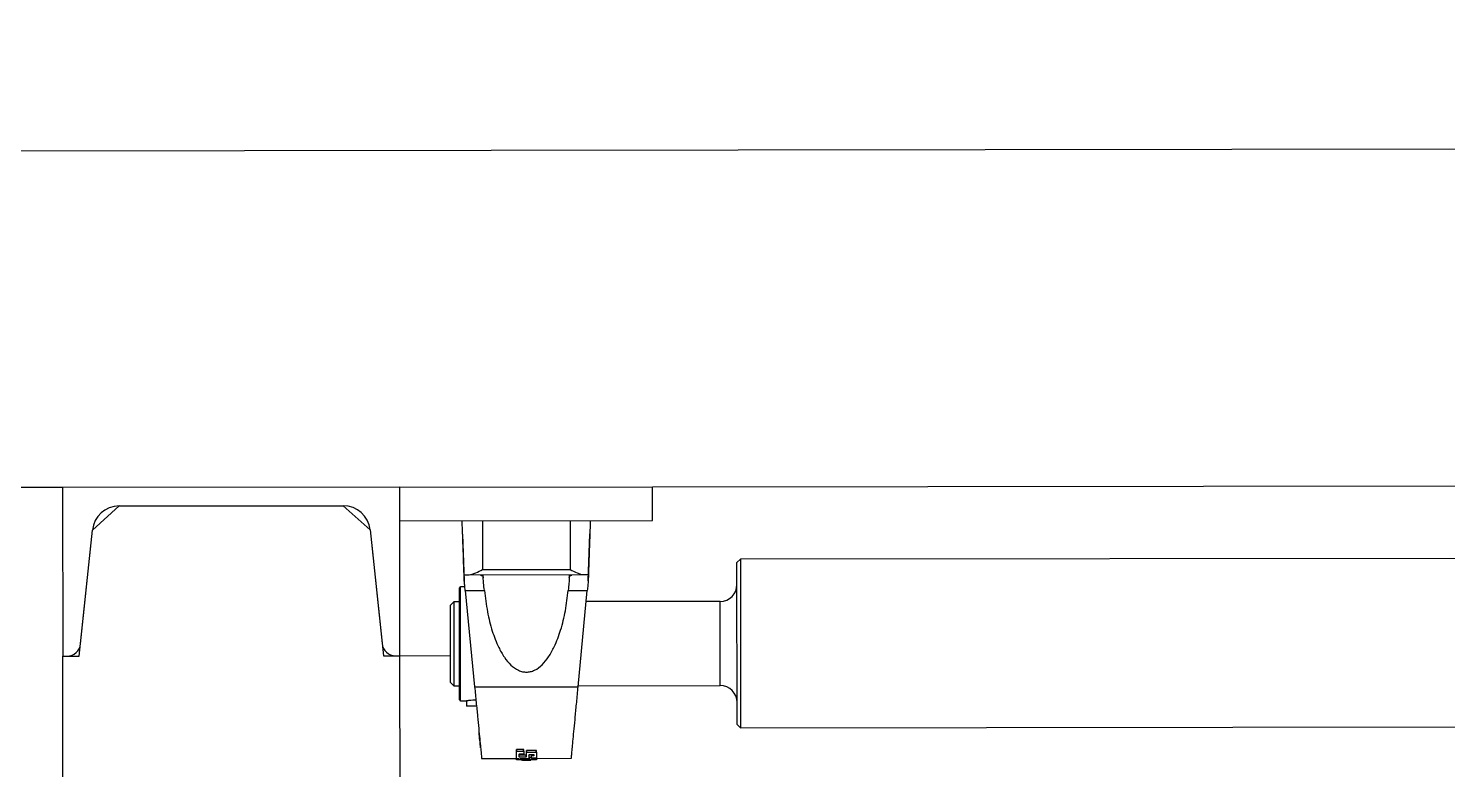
# Model space of a CAD drawing. Header units: feet. Extents: x -99009 to 3252343, y -11094690 to 9035152.
# Drawn here: x 2514969.4 to 2515390.3, y -1991124.1 to -1990904.2 of the extents above; entities that cross this region are included whole.
import ezdxf

# ---------------------------------------------------------------- set-up
doc = ezdxf.new("R2010")
doc.units = ezdxf.units.FT
for name, color, linetype in [('1', 1, 'Continuous'), ('JOB', 4, 'Continuous'), ('K-LINE', 7, 'Continuous')]:
    doc.layers.add(name, color=color, linetype=linetype)

# ---------------------------------------------------------------- blocks, each defined once
blk = doc.blocks.new('furnace')
at = {"layer": 'K-LINE', "color": 7, "linetype": 'Continuous', "lineweight": 25}
for p, q in [((120200.71, 48829.19), (120200.71, 49729.19)), ((120222.21, 49703.19), (120222.21, 48855.19)), ((120272.21, 48855.19), (120272.21, 49703.19)), ((120222.21, 48855.19), (120223.21, 48854.19)), ((120222.21, 48855.19), (120272.21, 48855.19)), ((120271.21, 48854.19), (120223.21, 48854.19)), ((120271.21, 48854.19), (120272.21, 48855.19)), ((120234.71, 48849.19), (120234.71, 48809.48)), ((120259.71, 48849.19), (120234.71, 48849.19)), ((120259.71, 48807.07), (120259.71, 48849.19)), ((120210.71, 48829.19), (120200.71, 48829.19)), ((120200.71, 48754.19), (120200.71, 48829.19)), ((120210.71, 48754.19), (120210.71, 48829.19)), ((120228.55, 48810.07), (120214.65, 48810.56)), ((120226.71, 48808.66), (120226.71, 48810.14)), ((120226.71, 48774.73), (120226.71, 48808.66)), ((120231.4, 48804.12), (120231.4, 48809.8)), ((120259.97, 48807.05), (120231.4, 48809.8)), ((120259.97, 48776.34), (120259.97, 48807.05)), ((120210.71, 48804.69), (120225.21, 48804.69)), ((120225.21, 48778.69), (120225.21, 48804.69)), ((120226.84, 48805.25), (120226.71, 48805.25)), ((120226.71, 48804.46), (120227.68, 48804.46)), ((120281.21, 48794.69), (120281.21, 48805)), ((120278.87, 48794.6), (120278.87, 48791.79)), ((120279.41, 48794.6), (120278.87, 48794.6)), ((120279.45, 48794.69), (120278.91, 48794.69)), ((120279.41, 48791.79), (120279.41, 48794.6)), ((120279.45, 48794.69), (120281.1, 48794.69)), ((120280.19, 48793.85), (120280.19, 48792.54)), ((120280.41, 48793.85), (120280.19, 48793.85)), ((120280.38, 48793.94), (120280.22, 48793.94)), ((120280.41, 48793.29), (120280.41, 48793.85)), ((120281.47, 48794.69), (120281.1, 48794.69)), ((120281.11, 48794.6), (120281.11, 48793.29)), ((120281.43, 48794.38), (120281.11, 48794.38)), ((120281.43, 48792.63), (120281.43, 48794.38)), ((120281.47, 48794.69), (120281.68, 48794.69)), ((120281.69, 48794.38), (120281.69, 48792.17)), ((120278.57, 48790.85), (120278.57, 48788.79)), ((120279.11, 48790.85), (120278.57, 48790.85)), ((120279.15, 48790.95), (120278.61, 48790.95)), ((120279.41, 48791.79), (120278.87, 48791.79)), ((120279.45, 48791.69), (120278.91, 48791.69)), ((120279.11, 48788.79), (120279.11, 48790.85)), ((120279.15, 48790.95), (120279.92, 48790.95)), ((120280.77, 48791.69), (120279.45, 48791.69)), ((120279.95, 48790.85), (120279.95, 48789.54)), ((120279.98, 48789.45), (120280.77, 48789.45)), ((120280.41, 48793.29), (120280.19, 48793.29)), ((120280.44, 48793.19), (120280.19, 48793.19)), ((120280.22, 48792.44), (120281.29, 48792.44)), ((120280.28, 48791.6), (120280.28, 48789.54)), ((120280.8, 48791.6), (120280.28, 48791.6)), ((120280.8, 48789.54), (120280.28, 48789.54)), ((120281.1, 48793.19), (120280.44, 48793.19)), ((120280.8, 48789.54), (120280.8, 48791.6)), ((120280.92, 48793.19), (120280.92, 48792.63)), ((120281.43, 48792.63), (120280.92, 48792.63)), ((120281.45, 48792.44), (120281.29, 48792.44)), ((120281.31, 48792.35), (120281.31, 48789.79)), ((120281.45, 48790.95), (120281.31, 48790.95)), ((120281.43, 48790.76), (120281.31, 48790.76)), ((120281.31, 48789.79), (120281.43, 48789.79)), ((120281.43, 48789.54), (120281.31, 48789.54)), ((120281.31, 48789.54), (120281.31, 48788.79)), ((120281.43, 48789.79), (120281.43, 48790.76)), ((120281.43, 48789), (120281.43, 48789.54)), ((120281.48, 48792.44), (120281.45, 48792.44)), ((120281.45, 48790.95), (120281.48, 48790.95)), ((120281.48, 48790.95), (120281.48, 48792.44)), ((120281.7, 48792.04), (120281.69, 48793.02)), ((120281.69, 48790.07), (120281.7, 48791.23)), ((120281.69, 48791.01), (120281.69, 48789)), ((120281.71, 48790.47), (120281.71, 48793.02)), ((120279.11, 48788.79), (120278.57, 48788.79)), ((120279.15, 48788.7), (120278.61, 48788.7)), ((120281.29, 48788.7), (120279.15, 48788.7)), ((120281.21, 48778.39), (120281.21, 48788.7)), ((120281.47, 48788.7), (120281.29, 48788.7)), ((120281.43, 48789), (120281.31, 48789)), ((120281.68, 48788.7), (120281.47, 48788.7)), ((120210.71, 48778.69), (120225.21, 48778.69)), ((120227.68, 48778.93), (120226.71, 48778.93)), ((120226.84, 48778.14), (120226.71, 48778.14)), ((120231.4, 48773.59), (120231.4, 48779.27)), ((120265.71, 48776.89), (120265.71, 48773.89)), ((120214.65, 48772.83), (120228.55, 48773.32)), ((120226.71, 48773.25), (120226.71, 48774.73)), ((120230.34, 48773.49), (120230.34, 48772.19)), ((120231.4, 48773.59), (120259.97, 48776.34)), ((120264.08, 48772.19), (120264.08, 48773.92)), ((120264.08, 48773.89), (120265.71, 48773.89)), ((120264.08, 48772.19), (120230.34, 48772.19)), ((120247.21, 48771.89), (120230.64, 48771.89)), ((120234.71, 48771.89), (120234.71, 48770.19)), ((120234.71, 48770.19), (120235.71, 48769.19)), ((120234.71, 48770.19), (120259.71, 48770.19)), ((120258.71, 48769.19), (120235.71, 48769.19)), ((120263.78, 48771.89), (120247.21, 48771.89)), ((120250.71, 48754.19), (120250.71, 48769.19)), ((120258.71, 48769.19), (120259.71, 48770.19)), ((120259.71, 48770.19), (120259.71, 48771.89)), ((120250.71, 48754.19), (120200.71, 48754.19)), ((120200.71, 48754.19), (120200.71, 48654.19)), ((120250.71, 48749.3), (120250.71, 48754.19)), ((120384.96, 48754.19), (120250.71, 48754.19)), ((120250.71, 48752.9), (120250.71, 48754.19)), ((120213.38, 48745.37), (120250.71, 48749.3)), ((120213.38, 48745.37), (120247.13, 48748.92)), ((120213.38, 48745.37), (120206.21, 48737.42)), ((120206.21, 48670.97), (120206.21, 48737.42)), ((120206.21, 48670.97), (120213.38, 48663.02)), ((120250.71, 48659.09), (120213.38, 48663.02)), ((120247.13, 48659.47), (120213.38, 48663.02)), ((120250.71, 48654.19), (120250.71, 48659.09)), ((120250.71, 48654.19), (120250.71, 48655.49)), ((120200.71, 48654.19), (120200.71, 48014.19)), ((120200.71, 48654.19), (120250.71, 48654.19)), ((120384.42, 48654.19), (120250.71, 48654.19))]:
    blk.add_line(p, q, dxfattribs=at)
for centre, radius, start, end in [((120229.71, 48849.19), 5, 0, 90), ((120264.71, 48849.19), 5, 90, 180), ((120230.64, 48772.19), 0.3, 180, 270), ((120263.78, 48772.19), 0.3, 270, 0), ((120246.71, 48752.9), 4, 276, 0), ((120214.21, 48737.42), 8, 96, 180), ((120214.21, 48670.97), 8, 180, 264), ((120246.71, 48655.49), 4, 0, 84)]:
    blk.add_arc(centre, radius, start, end, dxfattribs=at)
for points, knots in [([(120210.71, 48810.69), (120210.71, 48810.69), (120210.72, 48810.69), (120210.77, 48810.69), (120210.89, 48810.69), (120211.47, 48810.67), (120212.62, 48810.63), (120214.73, 48810.55), (120217.89, 48810.44), (120222.05, 48810.3), (120225.15, 48810.19), (120226.71, 48810.14)], [0, 0, 0, 0, 0.004493, 0.00878, 0.017736, 0.037073, 0.12854, 0.234637, 0.43079, 0.712403, 1, 1, 1, 1]), ([(120225.21, 48804.69), (120225.56, 48805.4), (120226.09, 48806.45), (120226.61, 48807.78), (120226.68, 48808.37), (120226.71, 48808.66)], [0, 0, 0, 0, 0.510441, 0.760468, 1, 1, 1, 1]), ([(120226.71, 48810.14), (120226.8, 48810.13), (120226.97, 48810.13), (120228.02, 48810.09), (120228.55, 48810.07)], [0, 0, 0, 0, 0.499999, 1, 1, 1, 1]), ([(120228.55, 48810.07), (120228.97, 48810.03), (120229.8, 48809.95), (120230.86, 48809.85), (120231.4, 48809.8)], [0, 0, 0, 0, 0.499639, 1, 1, 1, 1]), ([(120281.2, 48805), (120281.2, 48805), (120281.33, 48804.99), (120280.89, 48805.03), (120279.85, 48805.13), (120278.04, 48805.31), (120275.59, 48805.54), (120272.52, 48805.84), (120268.84, 48806.19), (120264.66, 48806.59), (120261.54, 48806.9), (120259.97, 48807.05)], [0, 0, 0, 0, 0.0040008, 0.1278386, 0.2505405, 0.3728243, 0.4954038, 0.618989, 0.7442855, 0.8718353, 1, 1, 1, 1]), ([(120227.68, 48804.46), (120227.49, 48804.49), (120227.2, 48804.52), (120226.96, 48804.85), (120226.88, 48805.12), (120226.84, 48805.25)], [0, 0, 0, 0, 0.4813228, 0.7341717, 1, 1, 1, 1]), ([(120227.68, 48804.46), (120228.16, 48804.44), (120229.12, 48804.39), (120230.64, 48804.21), (120231.4, 48804.12)], [0, 0, 0, 0, 0.499119, 1, 1, 1, 1]), ([(120255.64, 48791.69), (120255.61, 48792.11), (120255.55, 48792.96), (120254.91, 48794.64), (120253.45, 48796.55), (120251.02, 48798.45), (120247.58, 48800.34), (120242.98, 48802.04), (120237.38, 48803.4), (120233.41, 48803.88), (120231.4, 48804.12)], [0, 0, 0, 0, 0.0403113, 0.0824724, 0.1750605, 0.2775691, 0.3963572, 0.5802401, 0.7869496, 1, 1, 1, 1]), ([(120278.91, 48794.69), (120278.91, 48794.69), (120278.9, 48794.69), (120278.89, 48794.67), (120278.88, 48794.65), (120278.88, 48794.63), (120278.87, 48794.62), (120278.87, 48794.6), (120278.87, 48794.6)], [0, 0, 0, 0, 0.25174, 0.498589, 0.621935, 0.745875, 0.87146, 1, 1, 1, 1]), ([(120279.41, 48794.6), (120279.41, 48794.6), (120279.41, 48794.62), (120279.41, 48794.63), (120279.42, 48794.65), (120279.42, 48794.67), (120279.43, 48794.69), (120279.44, 48794.69), (120279.45, 48794.69)], [0, 0, 0, 0, 0.128413, 0.253835, 0.377602, 0.500798, 0.747601, 1, 1, 1, 1]), ([(120280.19, 48793.85), (120280.19, 48793.86), (120280.19, 48793.88), (120280.19, 48793.9), (120280.2, 48793.92), (120280.21, 48793.94), (120280.21, 48793.94), (120280.21, 48793.94), (120280.21, 48793.94), (120280.22, 48793.94), (120280.22, 48793.94)], [0, 0, 0, 0, 0.1872, 0.384946, 0.613941, 0.748564, 0.840025, 0.888745, 0.930238, 1, 1, 1, 1]), ([(120280.38, 48793.94), (120280.38, 48793.94), (120280.39, 48793.94), (120280.39, 48793.94), (120280.4, 48793.93), (120280.4, 48793.91), (120280.41, 48793.88), (120280.41, 48793.86), (120280.41, 48793.85)], [0, 0, 0, 0, 0.057703, 0.239372, 0.378088, 0.59594, 0.79887, 1, 1, 1, 1]), ([(120281.1, 48794.69), (120281.1, 48794.69), (120281.1, 48794.69), (120281.11, 48794.67), (120281.11, 48794.64), (120281.11, 48794.61), (120281.11, 48794.6), (120281.11, 48794.6)], [0, 0, 0, 0, 0.253893, 0.499022, 0.744113, 0.870219, 1, 1, 1, 1]), ([(120281.43, 48794.38), (120281.43, 48794.41), (120281.43, 48794.45), (120281.43, 48794.52), (120281.44, 48794.61), (120281.45, 48794.68), (120281.46, 48794.69), (120281.47, 48794.69)], [0, 0, 0, 0, 0.1296651, 0.2555923, 0.5002492, 0.7451989, 1, 1, 1, 1]), ([(120281.68, 48794.69), (120281.68, 48794.69), (120281.68, 48794.68), (120281.69, 48794.61), (120281.69, 48794.52), (120281.69, 48794.45), (120281.69, 48794.41), (120281.69, 48794.38)], [0, 0, 0, 0, 0.25441, 0.49898, 0.743731, 0.869931, 1, 1, 1, 1]), ([(120231.4, 48779.27), (120233.51, 48779.53), (120237.57, 48780.02), (120243.24, 48781.43), (120247.76, 48783.13), (120251.15, 48785.02), (120253.53, 48786.93), (120254.95, 48788.83), (120255.56, 48790.47), (120255.61, 48791.3), (120255.64, 48791.69)], [0, 0, 0, 0, 0.224061, 0.429487, 0.61047, 0.727037, 0.829715, 0.919968, 0.961173, 1, 1, 1, 1]), ([(120278.61, 48790.95), (120278.61, 48790.94), (120278.6, 48790.94), (120278.58, 48790.92), (120278.58, 48790.9), (120278.57, 48790.89), (120278.57, 48790.87), (120278.57, 48790.86), (120278.57, 48790.85)], [0, 0, 0, 0, 0.251385, 0.498622, 0.622152, 0.746165, 0.871674, 1, 1, 1, 1]), ([(120278.87, 48791.79), (120278.87, 48791.78), (120278.87, 48791.77), (120278.88, 48791.75), (120278.88, 48791.74), (120278.89, 48791.72), (120278.9, 48791.7), (120278.91, 48791.7), (120278.91, 48791.69)], [0, 0, 0, 0, 0.128367, 0.253775, 0.37756, 0.500798, 0.747688, 1, 1, 1, 1]), ([(120279.11, 48790.85), (120279.11, 48790.86), (120279.11, 48790.87), (120279.11, 48790.89), (120279.12, 48790.9), (120279.13, 48790.92), (120279.14, 48790.94), (120279.15, 48790.94), (120279.15, 48790.95)], [0, 0, 0, 0, 0.1282193, 0.2535795, 0.3774234, 0.5008003, 0.747972, 1, 1, 1, 1]), ([(120279.45, 48791.69), (120279.44, 48791.7), (120279.43, 48791.7), (120279.42, 48791.72), (120279.42, 48791.74), (120279.41, 48791.75), (120279.41, 48791.77), (120279.41, 48791.78), (120279.41, 48791.79)], [0, 0, 0, 0, 0.251821, 0.498582, 0.621886, 0.74581, 0.871411, 1, 1, 1, 1]), ([(120279.92, 48790.95), (120279.92, 48790.94), (120279.93, 48790.94), (120279.94, 48790.92), (120279.94, 48790.89), (120279.95, 48790.87), (120279.95, 48790.86), (120279.95, 48790.85)], [0, 0, 0, 0, 0.252774, 0.499134, 0.744966, 0.870853, 1, 1, 1, 1]), ([(120279.98, 48789.45), (120279.98, 48789.45), (120279.97, 48789.45), (120279.97, 48789.45), (120279.96, 48789.46), (120279.95, 48789.48), (120279.95, 48789.51), (120279.95, 48789.53), (120279.95, 48789.54)], [0, 0, 0, 0, 0.044551, 0.2483, 0.384222, 0.60589, 0.806861, 1, 1, 1, 1]), ([(120280.22, 48792.44), (120280.22, 48792.44), (120280.21, 48792.44), (120280.21, 48792.45), (120280.2, 48792.46), (120280.19, 48792.48), (120280.19, 48792.51), (120280.19, 48792.53), (120280.19, 48792.54)], [0, 0, 0, 0, 0.057944, 0.240051, 0.378963, 0.59658, 0.799169, 1, 1, 1, 1]), ([(120280.44, 48793.19), (120280.43, 48793.19), (120280.43, 48793.2), (120280.42, 48793.22), (120280.41, 48793.25), (120280.41, 48793.27), (120280.41, 48793.28), (120280.41, 48793.29)], [0, 0, 0, 0, 0.253183, 0.499087, 0.744664, 0.870634, 1, 1, 1, 1]), ([(120280.77, 48791.69), (120280.77, 48791.69), (120280.78, 48791.69), (120280.78, 48791.69), (120280.79, 48791.68), (120280.79, 48791.66), (120280.8, 48791.63), (120280.8, 48791.61), (120280.8, 48791.6)], [0, 0, 0, 0, 0.0571355, 0.2378348, 0.3760637, 0.5943856, 0.7981696, 1, 1, 1, 1]), ([(120280.8, 48789.54), (120280.8, 48789.53), (120280.8, 48789.51), (120280.79, 48789.48), (120280.79, 48789.47), (120280.78, 48789.45), (120280.78, 48789.45), (120280.78, 48789.45), (120280.78, 48789.45), (120280.77, 48789.45), (120280.77, 48789.45)], [0, 0, 0, 0, 0.187719, 0.385504, 0.614607, 0.747731, 0.839652, 0.889418, 0.929384, 1, 1, 1, 1]), ([(120280.92, 48792.63), (120280.92, 48792.62), (120280.92, 48792.59), (120280.92, 48792.54), (120280.93, 48792.49), (120280.94, 48792.45), (120280.94, 48792.45), (120280.95, 48792.44)], [0, 0, 0, 0, 0.12967, 0.255598, 0.500248, 0.745194, 1, 1, 1, 1]), ([(120281.11, 48793.29), (120281.11, 48793.28), (120281.11, 48793.27), (120281.11, 48793.24), (120281.11, 48793.22), (120281.1, 48793.2), (120281.1, 48793.19), (120281.1, 48793.19)], [0, 0, 0, 0, 0.129553, 0.255438, 0.500231, 0.745432, 1, 1, 1, 1]), ([(120281.29, 48792.44), (120281.29, 48792.44), (120281.3, 48792.44), (120281.3, 48792.42), (120281.31, 48792.39), (120281.31, 48792.37), (120281.31, 48792.36), (120281.31, 48792.35)], [0, 0, 0, 0, 0.254061, 0.499007, 0.74399, 0.870128, 1, 1, 1, 1]), ([(120281.45, 48792.44), (120281.45, 48792.45), (120281.44, 48792.45), (120281.43, 48792.49), (120281.43, 48792.54), (120281.43, 48792.59), (120281.43, 48792.62), (120281.43, 48792.63)], [0, 0, 0, 0, 0.254119, 0.498999, 0.743961, 0.87011, 1, 1, 1, 1]), ([(120281.43, 48790.76), (120281.43, 48790.77), (120281.43, 48790.8), (120281.43, 48790.84), (120281.43, 48790.89), (120281.44, 48790.94), (120281.45, 48790.94), (120281.45, 48790.95)], [0, 0, 0, 0, 0.129675, 0.255603, 0.500248, 0.745186, 1, 1, 1, 1]), ([(120281.7, 48792.04), (120281.7, 48792.04), (120281.7, 48792.01), (120281.7, 48791.99), (120281.69, 48791.99), (120281.69, 48792), (120281.69, 48792.02), (120281.69, 48792.06), (120281.69, 48792.09), (120281.69, 48792.13), (120281.69, 48792.16), (120281.69, 48792.17)], [0, 0, 0, 0, 0.101082, 0.226838, 0.364675, 0.475205, 0.603976, 0.713089, 0.812723, 0.9075, 1, 1, 1, 1]), ([(120281.69, 48791.01), (120281.69, 48791.04), (120281.69, 48791.09), (120281.69, 48791.16), (120281.69, 48791.23), (120281.69, 48791.28), (120281.7, 48791.32), (120281.7, 48791.32), (120281.7, 48791.31), (120281.7, 48791.28), (120281.7, 48791.25), (120281.7, 48791.23)], [0, 0, 0, 0, 0.107594, 0.214628, 0.32272, 0.43632, 0.573036, 0.718475, 0.800236, 0.905894, 1, 1, 1, 1]), ([(120278.57, 48788.79), (120278.57, 48788.79), (120278.57, 48788.77), (120278.57, 48788.76), (120278.58, 48788.74), (120278.58, 48788.72), (120278.6, 48788.7), (120278.61, 48788.7), (120278.61, 48788.7)], [0, 0, 0, 0, 0.128165, 0.253508, 0.377374, 0.500801, 0.748075, 1, 1, 1, 1]), ([(120279.15, 48788.7), (120279.15, 48788.7), (120279.14, 48788.7), (120279.13, 48788.72), (120279.12, 48788.74), (120279.11, 48788.76), (120279.11, 48788.77), (120279.11, 48788.79), (120279.11, 48788.79)], [0, 0, 0, 0, 0.251479, 0.498613, 0.622094, 0.746087, 0.871616, 1, 1, 1, 1]), ([(120281.31, 48788.79), (120281.31, 48788.79), (120281.31, 48788.77), (120281.31, 48788.75), (120281.3, 48788.72), (120281.3, 48788.7), (120281.29, 48788.7), (120281.29, 48788.7)], [0, 0, 0, 0, 0.129642, 0.255557, 0.50024, 0.74526, 1, 1, 1, 1]), ([(120281.47, 48788.7), (120281.46, 48788.7), (120281.45, 48788.71), (120281.44, 48788.78), (120281.43, 48788.87), (120281.43, 48788.94), (120281.43, 48788.98), (120281.43, 48789)], [0, 0, 0, 0, 0.254098, 0.499, 0.743982, 0.870128, 1, 1, 1, 1]), ([(120281.69, 48789), (120281.69, 48788.98), (120281.69, 48788.94), (120281.69, 48788.87), (120281.69, 48788.78), (120281.68, 48788.73), (120281.68, 48788.7), (120281.68, 48788.7), (120281.68, 48788.7)], [0, 0, 0, 0, 0.1296232, 0.2554301, 0.4996184, 0.7440033, 0.8700507, 1, 1, 1, 1]), ([(120226.71, 48774.73), (120226.67, 48775.03), (120226.6, 48775.66), (120226.06, 48777), (120225.55, 48778.03), (120225.21, 48778.69)], [0, 0, 0, 0, 0.254583, 0.515664, 1, 1, 1, 1]), ([(120226.84, 48778.14), (120226.88, 48778.28), (120226.96, 48778.55), (120227.21, 48778.87), (120227.49, 48778.91), (120227.68, 48778.93)], [0, 0, 0, 0, 0.2844265, 0.5407242, 1, 1, 1, 1]), ([(120231.4, 48779.27), (120230.64, 48779.18), (120229.12, 48778.99), (120228.16, 48778.95), (120227.68, 48778.93)], [0, 0, 0, 0, 0.500297, 1, 1, 1, 1]), ([(120259.97, 48776.34), (120261.53, 48776.49), (120264.61, 48776.79), (120268.76, 48777.19), (120272.42, 48777.54), (120275.52, 48777.84), (120278.03, 48778.08), (120279.86, 48778.26), (120281.01, 48778.37), (120281.14, 48778.38), (120281.2, 48778.39)], [0, 0, 0, 0, 0.127148, 0.252574, 0.376978, 0.501068, 0.625556, 0.751159, 0.878307, 1, 1, 1, 1]), ([(120264.08, 48773.92), (120264.08, 48773.92), (120264.08, 48773.9), (120264.05, 48774.08), (120264, 48774.38), (120263.93, 48774.89), (120263.84, 48775.73), (120263.82, 48776.51), (120263.81, 48776.89)], [0, 0, 0, 0, 0.086495, 0.243016, 0.376609, 0.505713, 0.753515, 1, 1, 1, 1]), ([(120278.08, 48778.09), (120278.09, 48778.09), (120278.28, 48778.11), (120277.57, 48778.04), (120276.15, 48777.9), (120274.35, 48777.73), (120273.57, 48777.65)], [0, 0, 0, 0, 0.007526, 0.364099, 0.722402, 1, 1, 1, 1]), ([(120226.71, 48773.25), (120223.53, 48773.14), (120219.07, 48772.99), (120214.13, 48772.81), (120212.14, 48772.74), (120211.3, 48772.72), (120210.93, 48772.7), (120210.78, 48772.7), (120210.72, 48772.7), (120210.72, 48772.69), (120210.71, 48772.69)], [0, 0, 0, 0, 0.585075, 0.81886, 0.913198, 0.958003, 0.979985, 0.989971, 0.99482, 1, 1, 1, 1]), ([(120228.55, 48773.32), (120228.02, 48773.3), (120226.97, 48773.26), (120226.8, 48773.26), (120226.71, 48773.25)], [0, 0, 0, 0, 0.500001, 1, 1, 1, 1]), ([(120231.4, 48773.59), (120230.86, 48773.54), (120229.8, 48773.44), (120228.97, 48773.36), (120228.55, 48773.32)], [0, 0, 0, 0, 0.500361, 1, 1, 1, 1])]:
    blk.add_open_spline(points, degree=3, knots=knots, dxfattribs=at)

msp = doc.modelspace()

# ---------------------------------------------------------------- linework, layer by layer
at = {"layer": '1'}
msp.add_arc((2520410.24778, -1978395.99612), 100000, 84.1346387202, 194.3871675539, dxfattribs=at)
at = {"layer": 'JOB'}
msp.add_line((2514320.42106, -1990941.17048), (2520250.65207, -1990934.43749), dxfattribs=at)

# ---------------------------------------------------------------- block references
at = {"layer": 'JOB', "rotation": 270.0650517140735}
msp.add_blockref('furnace', (2466188.9242, -1870894.97808), dxfattribs=at)

doc.saveas('drawing.dxf')
